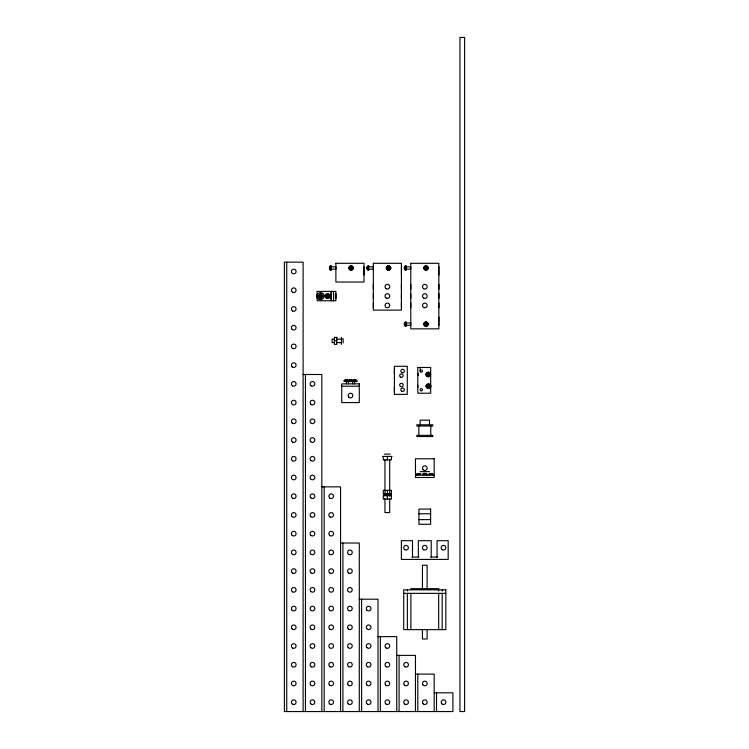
<?xml version="1.0" encoding="UTF-8"?>
<svg xmlns="http://www.w3.org/2000/svg" width="749" height="749" viewBox="0 0 749 749"><rect width="100%" height="100%" fill="white"/><g stroke="black" fill="none" stroke-linecap="round" stroke-linejoin="round"><path stroke-width="1.12" d="M331.208 300.059L331.208 292.101M333.548 300.761L333.548 291.398M417.802 375.464L417.802 374.781M417.802 373.358L417.811 375.661M385.351 494.593L383.647 494.49L383.657 493.582L385.37 493.685M383.76 494.527L383.657 493.582M384.827 495.342L383.984 495.632L383.703 494.771L384.546 494.48L384.64 493.61L383.76 493.628M384.911 494.555L384.92 493.647M348.585 380.913L347.564 379.762L345.074 379.762L343.978 381.522L357.039 381.522L355.944 379.762L353.453 379.762L352.442 380.913M348.173 381.522L349.259 379.762L351.758 379.762L352.854 381.522M416.397 475.147L417.493 473.387L420.769 473.977M422.483 475.147L423.578 473.387L426.069 473.387L427.164 475.147M344.053 380.932L356.964 380.932M416.472 474.557L420.704 474.566M422.558 474.557L427.099 474.566M383.703 494.771L391.053 494.181L390.781 495.117L383.984 495.632M384.92 494.406L383.806 494.724L384.087 495.585L384.92 495.314M383.647 494.49L384.64 494.452M385.173 495.276L390.903 495.07L389.227 494.817L390.781 495.023L390.922 494.125L389.33 493.919M331.208 266.822L335.889 266.822L335.889 269.163L331.208 269.163M368.658 266.822L373.339 266.822L373.339 269.163L368.658 269.163M406.108 266.822L410.789 266.822L410.789 269.163L406.108 269.163M329.457 267.992L331.208 267.992M348.762 267.992L353.444 267.992M366.907 267.992L368.658 267.992M386.212 267.992L390.894 267.992M404.357 267.992L406.108 267.992M423.662 267.992L428.344 267.992M318.606 295.808L320.403 295.808L320.403 294.001M322.753 295.808L320.947 295.808L320.947 294.001M325.356 296.08L330.037 296.08M318.606 296.351L320.403 296.351L320.403 298.149M322.753 296.351L320.947 296.351L320.947 298.149M406.108 322.997L410.789 322.997L410.789 325.338L406.108 325.338M404.357 324.167L406.108 324.167M423.662 324.167L428.344 324.167M341.975 338.81L343.145 338.81L343.145 342.986M334.428 339.128L332.088 339.128L332.088 342.639L334.428 342.639M336.769 339.128L341.45 339.128M334.428 340.879L336.769 340.879M336.769 342.639L341.45 342.639M303.111 374.5L321.836 374.5L321.836 711.55M426.003 374.491L430.684 374.491M344.297 380.352L356.73 380.352M341.731 386.203L359.286 386.203M426.003 386.194L430.684 386.194M416.678 424.823L432.969 424.823M416.678 425.994L432.969 425.994M416.678 435.356L432.969 435.356M416.678 436.527L432.969 436.527M384.48 454.128L390.182 454.128M382.589 456.422L392.073 456.422M420.142 471.636L429.505 471.636M416.716 473.977L420.489 473.977M422.792 473.977L426.855 473.977M432.931 473.977L428.877 473.977L432.154 473.387L433.25 475.147M428.943 474.557L433.175 474.557M415.461 475.147L434.186 475.147M321.836 486.85L340.561 486.85L340.561 711.55M418.925 513.767L430.628 513.767M418.925 519.619L430.628 519.619M340.561 543.025L359.286 543.025L359.286 711.55M411.903 557.069L418.925 557.069M430.628 557.069L437.65 557.069M410.733 588.667L438.82 588.667M403.711 593.348L445.842 593.348M359.286 599.2L378.011 599.2L378.011 711.55M378.011 636.65L396.736 636.65L396.736 711.55M396.736 655.375L415.461 655.375L415.461 711.55M415.461 674.1L434.186 674.1L434.186 711.55M434.186 692.825L452.911 692.825L452.911 711.55L284.386 711.55L284.386 262.15L303.111 262.15L303.111 711.55M389.106 494.874L389.854 494.93L389.967 494.031L391.053 494.181L384.181 494.677L384.424 495.538M426.003 270.258A2.266 2.266 0 0 0 426.593 265.801L426.003 265.652M426.593 265.801L426.003 265.717A2.266 2.266 0 0 0 425.413 270.183L426.003 270.333M388.553 265.717A2.266 2.266 0 0 0 387.963 270.183L388.553 270.258A2.266 2.266 0 0 0 389.143 265.801L388.553 265.652M387.945 270.249L388.553 270.333M351.103 270.258A2.266 2.266 0 0 0 351.693 265.801L351.103 265.717A2.266 2.266 0 0 0 350.513 270.183L351.103 270.333M328.09 293.861L328.305 293.814A2.266 2.266 0 0 1 327.697 298.345L327.088 298.336A2.266 2.266 0 0 1 327.697 293.805M426.003 326.433A2.266 2.266 0 0 0 426.593 321.976L426.003 321.827M426.003 321.892A2.266 2.266 0 0 0 425.413 326.358L426.003 326.508M428.344 376.756A2.266 2.266 0 0 0 428.934 372.3L428.344 372.15M428.737 383.984L428.952 383.928A2.266 2.266 0 0 1 428.344 388.459L427.754 388.385A2.266 2.266 0 0 1 428.344 383.919M427.735 388.45L428.344 388.534M426.003 266.747L426.321 266.794A1.245 1.245 0 0 1 427.202 267.674L427.202 268.311A1.245 1.245 0 0 1 426.003 269.237L425.685 269.191A1.245 1.245 0 0 1 424.805 268.311L424.805 267.674A1.245 1.245 0 0 1 426.003 266.747L426.003 269.237M388.553 266.747L388.871 266.794A1.245 1.245 0 0 1 389.752 267.674L389.752 268.311A1.245 1.245 0 0 1 388.553 269.237L388.235 269.191A1.245 1.245 0 0 1 387.355 268.311L387.355 267.674A1.245 1.245 0 0 1 388.553 266.747L388.553 269.237M351.103 266.747L351.421 266.794A1.245 1.245 0 0 1 352.302 267.674L352.302 268.311A1.245 1.245 0 0 1 351.103 269.237L350.785 269.191A1.245 1.245 0 0 1 349.905 268.311L349.905 267.674A1.245 1.245 0 0 1 351.103 266.747L351.103 269.237M327.697 294.834L328.015 294.881A1.245 1.245 0 0 1 328.895 295.761L328.895 296.398A1.245 1.245 0 0 1 327.697 297.325L327.379 297.278A1.245 1.245 0 0 1 326.498 296.398L326.498 295.761A1.245 1.245 0 0 1 327.697 294.834L327.697 297.325M426.003 322.922L426.321 322.969A1.245 1.245 0 0 1 427.202 323.849L427.202 324.486A1.245 1.245 0 0 1 426.003 325.412L425.685 325.366A1.245 1.245 0 0 1 424.805 324.486L424.805 323.849A1.245 1.245 0 0 1 426.003 322.922L426.003 325.412M428.344 373.245L428.662 373.292A1.245 1.245 0 0 1 429.542 374.172L429.542 374.809A1.245 1.245 0 0 1 428.344 375.736L428.025 375.689A1.245 1.245 0 0 1 427.145 374.809L427.145 374.172A1.245 1.245 0 0 1 428.344 373.245L428.344 375.736M428.344 376.831L427.735 376.747A2.266 2.266 0 0 1 428.344 372.216M428.344 384.949L428.662 384.995A1.245 1.245 0 0 1 429.542 385.875L429.542 386.512A1.245 1.245 0 0 1 428.344 387.439L428.025 387.392A1.245 1.245 0 0 1 427.145 386.512L427.145 385.875A1.245 1.245 0 0 1 428.344 384.949L428.344 387.439M387.345 494.256L387.402 495.361M417.802 373.695L417.802 374.2M442.191 589.837L442.191 591.008M442.191 593.348L442.191 629.628M438.877 266.822L438.877 269.163M438.877 270.333L438.877 275.014M438.877 284.377L438.877 289.058M438.877 293.739L438.877 298.42M438.877 303.102L438.877 307.783M438.877 317.145L438.877 321.827M438.877 322.997L438.877 325.338M438.68 589.837L438.68 591.008M438.68 593.348L438.68 629.628M437.07 557.069L437.07 540.684L448.183 540.684L448.183 559.409L401.37 559.409L401.37 540.684L412.493 540.684L412.493 557.069M436.527 692.825L436.527 711.55M431.218 557.069L431.218 540.684L418.345 540.684L418.345 557.069M430.787 425.994L430.787 435.356M429.505 424.823L429.505 420.142L420.142 420.142L420.142 424.823M427.117 588.667L427.117 565.261L422.436 565.261L422.436 588.667M427.117 629.628L427.117 638.991L422.436 638.991L422.436 629.628M420.152 367.469L420.152 370.98M418.86 425.994L418.86 435.356M417.802 385.023L417.802 387.364M417.802 674.1L417.802 711.55M410.873 593.348L410.873 629.628M410.789 284.377L410.789 289.058M410.789 293.739L410.789 298.42M410.789 303.102L410.789 307.783M407.362 589.837L407.362 591.008M407.362 593.348L407.362 629.628M406.108 265.652L406.108 270.333M406.108 321.827L406.108 326.508M405.527 265.717L405.527 270.258M405.527 321.892L405.527 326.433M404.937 265.97L404.937 270.014M404.937 322.145L404.937 326.19M404.357 266.747L404.357 269.237M404.357 322.922L404.357 325.412M401.427 266.822L401.427 269.163M401.427 270.333L401.427 275.014M401.427 284.377L401.427 289.058M401.427 293.739L401.427 298.42M401.427 303.102L401.427 307.783M399.077 655.375L399.077 711.55M394.405 368.639L394.405 373.32M394.405 387.364L394.405 392.045M391.381 456.422L391.381 459.933L383.273 459.933L383.273 456.422M389.695 459.933L389.695 496.213M389.695 498.553L389.695 512.597L384.958 512.597L384.958 498.553M387.327 456.422L387.327 459.933M387.327 490.361L387.327 493.872M387.327 495.632L387.327 499.143M384.958 459.933L384.958 495.042M380.352 636.65L380.352 711.55M373.339 284.377L373.339 289.058M373.339 293.739L373.339 298.42M373.339 303.102L373.339 307.783M368.658 265.652L368.658 270.333M368.077 265.717L368.077 270.258M367.487 265.97L367.487 270.014M366.907 266.747L366.907 269.237M363.977 266.822L363.977 269.163M363.977 270.333L363.977 275.014M361.627 599.2L361.627 711.55M354.586 381.522L354.586 383.863M352.545 381.522L352.545 383.863M348.472 381.522L348.472 383.863M346.431 381.522L346.431 383.863M342.902 543.025L342.902 711.55M341.45 337.368L341.45 344.39M335.889 293.739L335.889 298.42M333.548 293.739L333.548 298.42M331.208 265.652L331.208 270.333M331.208 291.398L331.208 300.761M330.627 265.717L330.627 270.258M330.037 265.97L330.037 270.014M329.457 266.747L329.457 269.237M324.177 486.85L324.177 711.55M317.145 294.039L317.145 298.121M305.452 374.5L305.452 711.55M286.727 262.15L286.727 711.55M331.208 297.83A1.76 1.76 0 0 1 329.457 296.08M329.513 295.621A1.76 1.76 0 0 1 331.208 294.32M317.164 291.398L317.164 300.761L335.889 300.761L335.889 291.398L317.164 291.398M335.889 263.311L335.889 282.036L363.977 282.036L363.977 263.311L335.889 263.311M373.339 263.311L373.339 310.123L401.427 310.123L401.427 263.311L373.339 263.311M394.405 366.298L394.405 394.386L407.278 394.386L407.278 366.298L394.405 366.298M410.789 263.311L410.789 328.848L438.877 328.848L438.877 263.311L410.789 263.311M417.811 367.469L417.802 393.216L430.684 393.216L430.684 367.469L417.802 367.469M388.076 494.218L388.31 495.314L388.076 494.218M388.75 494.181L389.143 495.267L388.75 494.181M389.33 494.143L389.237 495.033L389.873 495.211L389.967 494.331L389.33 494.143M318.634 295.537L318.634 296.623A2.107 2.107 0 0 0 320.132 298.121L321.218 298.121A2.107 2.107 0 0 0 322.716 296.623L322.716 295.537A2.107 2.107 0 0 0 321.218 294.039L320.132 294.039A2.107 2.107 0 0 0 318.634 295.537M389.78 494.106L389.658 494.995L390.435 495.164L390.557 494.274L389.78 494.106M389.78 493.956L389.649 494.855L390.426 494.977L390.557 494.078L389.78 493.956M325.749 295.555L325.749 296.604A2.022 2.022 0 0 0 327.173 298.027L327.697 298.102A2.022 2.022 0 0 0 329.654 296.604L329.654 295.555A2.022 2.022 0 0 0 328.221 294.123L327.697 294.057A2.022 2.022 0 0 0 325.749 295.555M349.156 267.468L349.156 268.517A2.022 2.022 0 0 0 350.579 269.94L351.103 270.014A2.022 2.022 0 0 0 353.06 268.517L353.06 267.468A2.022 2.022 0 0 0 351.627 266.035L351.103 265.97A2.022 2.022 0 0 0 349.156 267.468M386.606 267.468L386.606 268.517A2.022 2.022 0 0 0 388.029 269.94L388.553 270.014A2.022 2.022 0 0 0 390.51 268.517L390.51 267.468A2.022 2.022 0 0 0 389.077 266.035L388.553 265.97A2.022 2.022 0 0 0 386.606 267.468M424.056 267.468L424.056 268.517A2.022 2.022 0 0 0 425.479 269.94L426.003 270.014A2.022 2.022 0 0 0 427.96 268.517L427.96 267.468A2.022 2.022 0 0 0 426.527 266.035L426.003 265.97A2.022 2.022 0 0 0 424.056 267.468M424.056 323.643L424.056 324.692A2.022 2.022 0 0 0 425.479 326.115L426.003 326.19A2.022 2.022 0 0 0 427.96 324.692L427.96 323.643A2.022 2.022 0 0 0 426.527 322.21L426.003 322.145A2.022 2.022 0 0 0 424.056 323.643M426.387 373.966L426.387 375.015A2.022 2.022 0 0 0 427.819 376.438L428.344 376.513A2.022 2.022 0 0 0 430.301 375.015L430.301 373.966A2.022 2.022 0 0 0 428.868 372.534L428.344 372.468A2.022 2.022 0 0 0 426.387 373.966M426.387 385.669L426.387 386.718A2.022 2.022 0 0 0 427.819 388.141L428.344 388.216A2.022 2.022 0 0 0 430.301 386.718L430.301 385.669A2.022 2.022 0 0 0 428.868 384.237L428.344 384.171A2.022 2.022 0 0 0 426.387 385.669M390.06 493.994L390.014 494.92L390.06 493.994M390.06 494.068L389.92 494.958L390.781 495.117L390.922 494.228L390.06 494.068M386.624 494.293L386.512 495.407L386.624 494.293M385.95 494.331L385.679 495.454L385.95 494.331M385.37 494.368L384.761 494.63L384.967 495.501L385.576 495.239L385.37 494.368M464.614 37.45L459.933 37.45L459.933 711.55L464.614 711.55L464.614 37.45M336.769 337.35L334.428 337.35L334.428 344.409L336.769 344.409L336.769 337.35M359.286 383.863L341.731 383.863L341.731 402.588L359.286 402.588L359.286 383.863M434.186 458.762L415.461 458.762L415.461 477.488L434.186 477.488L434.186 458.762M391.381 490.361L383.273 490.361L383.273 493.872L391.381 493.872L391.381 490.361M391.381 495.632L383.273 495.632L383.273 499.143L391.381 499.143L391.381 495.632M430.628 509.086L418.925 509.086L418.925 524.3L430.628 524.3L430.628 509.086M445.842 589.837L403.711 589.837L403.711 629.628L445.842 629.628L445.842 589.837M400.546 377.178A1.76 1.76 0 0 0 403.187 375.661A1.76 1.76 0 0 0 400.546 374.144A1.76 1.76 0 0 0 400.546 377.178M400.546 386.54A1.76 1.76 0 0 0 403.187 385.023A1.76 1.76 0 0 0 400.546 383.507A1.76 1.76 0 0 0 400.546 386.54M401.717 391.221A1.76 1.76 0 0 0 404.357 389.705A1.76 1.76 0 0 0 401.717 388.188A1.76 1.76 0 0 0 401.717 391.221M401.717 372.496A1.76 1.76 0 0 0 404.357 370.98A1.76 1.76 0 0 0 401.717 369.463A1.76 1.76 0 0 0 401.717 372.496M420.741 390.716A1.17 1.17 0 0 0 422.492 389.705A1.17 1.17 0 0 0 420.741 388.694A1.17 1.17 0 0 0 420.741 390.716M420.741 371.991A1.17 1.17 0 0 0 422.492 370.98A1.17 1.17 0 0 0 420.741 369.969A1.17 1.17 0 0 0 420.741 371.991M318.924 299.123A3.511 3.511 0 0 0 324.186 296.08A3.511 3.511 0 0 0 318.924 293.037A3.511 3.511 0 0 0 318.924 299.123M423.662 307.464A2.341 2.341 0 0 0 427.173 305.442A2.341 2.341 0 0 0 423.662 303.411A2.341 2.341 0 0 0 423.662 307.464M423.662 298.102A2.341 2.341 0 0 0 427.173 296.08A2.341 2.341 0 0 0 423.662 294.048A2.341 2.341 0 0 0 423.662 298.102M423.662 288.739A2.341 2.341 0 0 0 427.173 286.717A2.341 2.341 0 0 0 423.662 284.686A2.341 2.341 0 0 0 423.662 288.739M386.212 288.739A2.341 2.341 0 0 0 389.723 286.717A2.341 2.341 0 0 0 386.212 284.686A2.341 2.341 0 0 0 386.212 288.739M386.212 298.102A2.341 2.341 0 0 0 389.723 296.08A2.341 2.341 0 0 0 386.212 294.048A2.341 2.341 0 0 0 386.212 298.102M386.212 307.464A2.341 2.341 0 0 0 389.723 305.442A2.341 2.341 0 0 0 386.212 303.411A2.341 2.341 0 0 0 386.212 307.464M404.881 549.738A2.341 2.341 0 0 0 408.392 547.706A2.341 2.341 0 0 0 404.881 545.684A2.341 2.341 0 0 0 404.881 549.738M423.606 549.738A2.341 2.341 0 0 0 427.117 547.706A2.341 2.341 0 0 0 423.606 545.684A2.341 2.341 0 0 0 423.606 549.738M442.331 549.738A2.341 2.341 0 0 0 445.842 547.706A2.341 2.341 0 0 0 442.331 545.684A2.341 2.341 0 0 0 442.331 549.738M348.856 397.223A2.341 2.341 0 0 0 352.77 396.174A2.341 2.341 0 0 0 349.905 393.309A2.341 2.341 0 0 0 348.856 397.223M423.166 469.782A2.341 2.341 0 0 0 427.08 468.734A2.341 2.341 0 0 0 424.215 465.869A2.341 2.341 0 0 0 423.166 469.782M292.578 704.219A2.341 2.341 0 0 0 296.089 702.188A2.341 2.341 0 0 0 292.578 700.156A2.341 2.341 0 0 0 292.578 704.219M292.578 685.494A2.341 2.341 0 0 0 296.089 683.462A2.341 2.341 0 0 0 292.578 681.431A2.341 2.341 0 0 0 292.578 685.494M292.578 666.769A2.341 2.341 0 0 0 296.089 664.738A2.341 2.341 0 0 0 292.578 662.706A2.341 2.341 0 0 0 292.578 666.769M292.091 628.945A2.341 2.341 0 0 0 296.005 627.896A2.341 2.341 0 0 0 293.14 625.031A2.341 2.341 0 0 0 292.091 628.945M292.578 648.044A2.341 2.341 0 0 0 296.089 646.013A2.341 2.341 0 0 0 292.578 643.981A2.341 2.341 0 0 0 292.578 648.044M292.578 479.519A2.341 2.341 0 0 0 296.089 477.488A2.341 2.341 0 0 0 292.578 475.456A2.341 2.341 0 0 0 292.578 479.519M292.578 460.794A2.341 2.341 0 0 0 296.089 458.762A2.341 2.341 0 0 0 292.578 456.731A2.341 2.341 0 0 0 292.578 460.794M292.091 535.32A2.341 2.341 0 0 0 296.005 534.271A2.341 2.341 0 0 0 293.14 531.406A2.341 2.341 0 0 0 292.091 535.32M292.091 610.22A2.341 2.341 0 0 0 296.005 609.171A2.341 2.341 0 0 0 293.14 606.306A2.341 2.341 0 0 0 292.091 610.22M292.578 554.419A2.341 2.341 0 0 0 296.089 552.388A2.341 2.341 0 0 0 292.578 550.356A2.341 2.341 0 0 0 292.578 554.419M292.578 573.144A2.341 2.341 0 0 0 296.089 571.113A2.341 2.341 0 0 0 292.578 569.081A2.341 2.341 0 0 0 292.578 573.144M292.578 591.869A2.341 2.341 0 0 0 296.089 589.837A2.341 2.341 0 0 0 292.578 587.806A2.341 2.341 0 0 0 292.578 591.869M292.578 442.069A2.341 2.341 0 0 0 296.089 440.038A2.341 2.341 0 0 0 292.578 438.006A2.341 2.341 0 0 0 292.578 442.069M292.578 404.619A2.341 2.341 0 0 0 296.089 402.588A2.341 2.341 0 0 0 292.578 400.556A2.341 2.341 0 0 0 292.578 404.619M292.091 516.595A2.341 2.341 0 0 0 296.005 515.546A2.341 2.341 0 0 0 293.14 512.681A2.341 2.341 0 0 0 292.091 516.595M292.578 498.244A2.341 2.341 0 0 0 296.089 496.213A2.341 2.341 0 0 0 292.578 494.181A2.341 2.341 0 0 0 292.578 498.244M292.091 422.97A2.341 2.341 0 0 0 296.005 421.921A2.341 2.341 0 0 0 293.14 419.056A2.341 2.341 0 0 0 292.091 422.97M292.578 310.994A2.341 2.341 0 0 0 296.089 308.963A2.341 2.341 0 0 0 292.578 306.931A2.341 2.341 0 0 0 292.578 310.994M292.578 385.894A2.341 2.341 0 0 0 296.089 383.863A2.341 2.341 0 0 0 292.578 381.831A2.341 2.341 0 0 0 292.578 385.894M292.091 329.345A2.341 2.341 0 0 0 296.005 328.296A2.341 2.341 0 0 0 293.14 325.431A2.341 2.341 0 0 0 292.091 329.345M292.578 348.444A2.341 2.341 0 0 0 296.089 346.413A2.341 2.341 0 0 0 292.578 344.381A2.341 2.341 0 0 0 292.578 348.444M292.091 366.795A2.341 2.341 0 0 0 296.005 365.746A2.341 2.341 0 0 0 293.14 362.881A2.341 2.341 0 0 0 292.091 366.795M292.578 292.269A2.341 2.341 0 0 0 296.089 290.238A2.341 2.341 0 0 0 292.578 288.206A2.341 2.341 0 0 0 292.578 292.269M292.578 273.544A2.341 2.341 0 0 0 296.089 271.512A2.341 2.341 0 0 0 292.578 269.481A2.341 2.341 0 0 0 292.578 273.544M423.166 685.12A2.341 2.341 0 0 0 427.08 684.071A2.341 2.341 0 0 0 424.215 681.206A2.341 2.341 0 0 0 423.166 685.12M423.166 703.845A2.341 2.341 0 0 0 427.08 702.796A2.341 2.341 0 0 0 424.215 699.931A2.341 2.341 0 0 0 423.166 703.845M442.378 704.219A2.341 2.341 0 0 0 445.889 702.188A2.341 2.341 0 0 0 442.378 700.156A2.341 2.341 0 0 0 442.378 704.219M310.816 703.845A2.341 2.341 0 0 0 314.73 702.796A2.341 2.341 0 0 0 311.865 699.931A2.341 2.341 0 0 0 310.816 703.845M311.303 666.769A2.341 2.341 0 0 0 314.814 664.738A2.341 2.341 0 0 0 311.303 662.706A2.341 2.341 0 0 0 311.303 666.769M310.816 628.945A2.341 2.341 0 0 0 314.73 627.896A2.341 2.341 0 0 0 311.865 625.031A2.341 2.341 0 0 0 310.816 628.945M311.303 610.594A2.341 2.341 0 0 0 314.814 608.562A2.341 2.341 0 0 0 311.303 606.531A2.341 2.341 0 0 0 311.303 610.594M311.303 685.494A2.341 2.341 0 0 0 314.814 683.462A2.341 2.341 0 0 0 311.303 681.431A2.341 2.341 0 0 0 311.303 685.494M310.816 647.67A2.341 2.341 0 0 0 314.73 646.621A2.341 2.341 0 0 0 311.865 643.756A2.341 2.341 0 0 0 310.816 647.67M310.816 497.87A2.341 2.341 0 0 0 314.73 496.821A2.341 2.341 0 0 0 311.865 493.956A2.341 2.341 0 0 0 310.816 497.87M310.816 591.495A2.341 2.341 0 0 0 314.73 590.446A2.341 2.341 0 0 0 311.865 587.581A2.341 2.341 0 0 0 310.816 591.495M311.303 554.419A2.341 2.341 0 0 0 314.814 552.388A2.341 2.341 0 0 0 311.303 550.356A2.341 2.341 0 0 0 311.303 554.419M310.816 572.77A2.341 2.341 0 0 0 314.73 571.721A2.341 2.341 0 0 0 311.865 568.856A2.341 2.341 0 0 0 310.816 572.77M310.816 535.32A2.341 2.341 0 0 0 314.73 534.271A2.341 2.341 0 0 0 311.865 531.406A2.341 2.341 0 0 0 310.816 535.32M310.816 460.42A2.341 2.341 0 0 0 314.73 459.371A2.341 2.341 0 0 0 311.865 456.506A2.341 2.341 0 0 0 310.816 460.42M311.303 479.519A2.341 2.341 0 0 0 314.814 477.488A2.341 2.341 0 0 0 311.303 475.456A2.341 2.341 0 0 0 311.303 479.519M310.816 441.695A2.341 2.341 0 0 0 314.73 440.646A2.341 2.341 0 0 0 311.865 437.781A2.341 2.341 0 0 0 310.816 441.695M310.816 516.595A2.341 2.341 0 0 0 314.73 515.546A2.341 2.341 0 0 0 311.865 512.681A2.341 2.341 0 0 0 310.816 516.595M311.303 423.344A2.341 2.341 0 0 0 314.814 421.312A2.341 2.341 0 0 0 311.303 419.281A2.341 2.341 0 0 0 311.303 423.344M310.816 404.245A2.341 2.341 0 0 0 314.73 403.196A2.341 2.341 0 0 0 311.865 400.331A2.341 2.341 0 0 0 310.816 404.245M311.303 385.894A2.341 2.341 0 0 0 314.814 383.863A2.341 2.341 0 0 0 311.303 381.831A2.341 2.341 0 0 0 311.303 385.894M348.266 685.12A2.341 2.341 0 0 0 352.18 684.071A2.341 2.341 0 0 0 349.315 681.206A2.341 2.341 0 0 0 348.266 685.12M348.266 703.845A2.341 2.341 0 0 0 352.18 702.796A2.341 2.341 0 0 0 349.315 699.931A2.341 2.341 0 0 0 348.266 703.845M348.753 666.769A2.341 2.341 0 0 0 352.264 664.738A2.341 2.341 0 0 0 348.753 662.706A2.341 2.341 0 0 0 348.753 666.769M348.266 628.945A2.341 2.341 0 0 0 352.18 627.896A2.341 2.341 0 0 0 349.315 625.031A2.341 2.341 0 0 0 348.266 628.945M348.266 647.67A2.341 2.341 0 0 0 352.18 646.621A2.341 2.341 0 0 0 349.315 643.756A2.341 2.341 0 0 0 348.266 647.67M348.753 610.594A2.341 2.341 0 0 0 352.264 608.562A2.341 2.341 0 0 0 348.753 606.531A2.341 2.341 0 0 0 348.753 610.594M348.266 591.495A2.341 2.341 0 0 0 352.18 590.446A2.341 2.341 0 0 0 349.315 587.581A2.341 2.341 0 0 0 348.266 591.495M348.753 554.419A2.341 2.341 0 0 0 352.264 552.388A2.341 2.341 0 0 0 348.753 550.356A2.341 2.341 0 0 0 348.753 554.419M348.753 573.144A2.341 2.341 0 0 0 352.264 571.113A2.341 2.341 0 0 0 348.753 569.081A2.341 2.341 0 0 0 348.753 573.144M329.541 685.12A2.341 2.341 0 0 0 333.455 684.071A2.341 2.341 0 0 0 330.59 681.206A2.341 2.341 0 0 0 329.541 685.12M329.541 647.67A2.341 2.341 0 0 0 333.455 646.621A2.341 2.341 0 0 0 330.59 643.756A2.341 2.341 0 0 0 329.541 647.67M330.028 666.769A2.341 2.341 0 0 0 333.539 664.738A2.341 2.341 0 0 0 330.028 662.706A2.341 2.341 0 0 0 330.028 666.769M330.028 629.319A2.341 2.341 0 0 0 333.539 627.288A2.341 2.341 0 0 0 330.028 625.256A2.341 2.341 0 0 0 330.028 629.319M329.541 535.32A2.341 2.341 0 0 0 333.455 534.271A2.341 2.341 0 0 0 330.59 531.406A2.341 2.341 0 0 0 329.541 535.32M330.028 704.219A2.341 2.341 0 0 0 333.539 702.188A2.341 2.341 0 0 0 330.028 700.156A2.341 2.341 0 0 0 330.028 704.219M329.541 610.22A2.341 2.341 0 0 0 333.455 609.171A2.341 2.341 0 0 0 330.59 606.306A2.341 2.341 0 0 0 329.541 610.22M330.028 573.144A2.341 2.341 0 0 0 333.539 571.113A2.341 2.341 0 0 0 330.028 569.081A2.341 2.341 0 0 0 330.028 573.144M329.541 591.495A2.341 2.341 0 0 0 333.455 590.446A2.341 2.341 0 0 0 330.59 587.581A2.341 2.341 0 0 0 329.541 591.495M330.028 554.419A2.341 2.341 0 0 0 333.539 552.388A2.341 2.341 0 0 0 330.028 550.356A2.341 2.341 0 0 0 330.028 554.419M330.028 516.969A2.341 2.341 0 0 0 333.539 514.938A2.341 2.341 0 0 0 330.028 512.906A2.341 2.341 0 0 0 330.028 516.969M329.541 497.87A2.341 2.341 0 0 0 333.455 496.821A2.341 2.341 0 0 0 330.59 493.956A2.341 2.341 0 0 0 329.541 497.87M366.991 685.12A2.341 2.341 0 0 0 370.905 684.071A2.341 2.341 0 0 0 368.04 681.206A2.341 2.341 0 0 0 366.991 685.12M367.478 704.219A2.341 2.341 0 0 0 370.989 702.188A2.341 2.341 0 0 0 367.478 700.156A2.341 2.341 0 0 0 367.478 704.219M367.478 629.319A2.341 2.341 0 0 0 370.989 627.288A2.341 2.341 0 0 0 367.478 625.256A2.341 2.341 0 0 0 367.478 629.319M367.478 666.769A2.341 2.341 0 0 0 370.989 664.738A2.341 2.341 0 0 0 367.478 662.706A2.341 2.341 0 0 0 367.478 666.769M366.991 647.67A2.341 2.341 0 0 0 370.905 646.621A2.341 2.341 0 0 0 368.04 643.756A2.341 2.341 0 0 0 366.991 647.67M366.991 610.22A2.341 2.341 0 0 0 370.905 609.171A2.341 2.341 0 0 0 368.04 606.306A2.341 2.341 0 0 0 366.991 610.22M385.716 685.12A2.341 2.341 0 0 0 389.63 684.071A2.341 2.341 0 0 0 386.765 681.206A2.341 2.341 0 0 0 385.716 685.12M385.716 703.845A2.341 2.341 0 0 0 389.63 702.796A2.341 2.341 0 0 0 386.765 699.931A2.341 2.341 0 0 0 385.716 703.845M386.203 648.044A2.341 2.341 0 0 0 389.714 646.013A2.341 2.341 0 0 0 386.203 643.981A2.341 2.341 0 0 0 386.203 648.044M386.203 666.769A2.341 2.341 0 0 0 389.714 664.738A2.341 2.341 0 0 0 386.203 662.706A2.341 2.341 0 0 0 386.203 666.769M404.928 704.219A2.341 2.341 0 0 0 408.439 702.188A2.341 2.341 0 0 0 404.928 700.156A2.341 2.341 0 0 0 404.928 704.219M404.441 685.12A2.341 2.341 0 0 0 408.355 684.071A2.341 2.341 0 0 0 405.49 681.206A2.341 2.341 0 0 0 404.441 685.12M404.928 666.769A2.341 2.341 0 0 0 408.439 664.738A2.341 2.341 0 0 0 404.928 662.706A2.341 2.341 0 0 0 404.928 666.769"/></g></svg>
